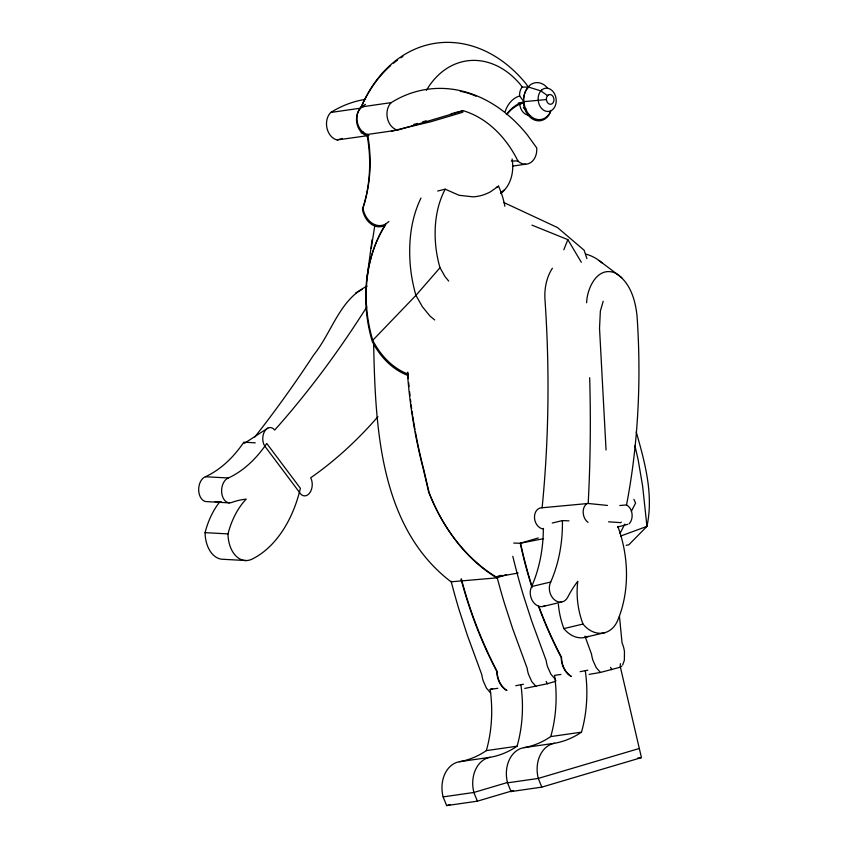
<?xml version="1.0" encoding="UTF-8"?>
<svg xmlns="http://www.w3.org/2000/svg" width="848" height="848" viewBox="0 0 848 848"><rect width="100%" height="100%" fill="white"/><g stroke="black" fill="none" stroke-linecap="round" stroke-linejoin="round"><path stroke-width="1.27" d="M373.629 343.641C375.399 426.258 379.215 526.968 451.019 581.813L496.695 577.87L506.574 574.562M620.45 663.666L620.079 667.249L600.405 672.453L589.159 674.383M371.254 248.326L374.827 225.451M372.102 239.655L366.675 279.882M586.646 302.757C586.996 288.161 597.575 265.498 615.436 273.088C630.138 281.928 635.428 300.012 637.049 316.124A634.961 487.897 76.6 0 1 638.873 380.996C638.268 422.548 634.399 464.089 626.534 504.92C632.799 508.312 634.06 518.828 629.078 523.81M555.885 680.35L555.673 681.294L547.363 683.753L524.753 688.428M563.825 249.789L567.842 239.634L531.972 225.144M603.193 301.241L600.363 311.068L599.525 328.24L606.055 449.991M420.979 198.072C410.379 219.791 408.142 244.743 410.602 268.54A123.395 94.563 81.8 0 0 415.933 295.38L422.315 306.637L429.947 316.018L434.706 319.961M504.878 206.255A70.098 53.721 81.8 0 0 500.649 191.192L498.539 186.136L490.653 191.69A68.232 52.279 81.8 0 1 473.067 196.842L459.097 195.294L445.221 189.189C435.914 206.732 433.784 227.264 435.84 246.789A96.248 73.755 81.8 0 0 439.995 267.735L444.967 276.512L448.687 281.08M619.994 533.456L624.796 524.106M631.389 511.259L635.587 503.076L633.922 499.355M622.655 664.98L624.372 660.189L624.457 651.635A26.5 20.31 81.8 0 0 622.856 644.925L622.05 642.858L619.453 616.189M621.319 522.124L620.916 522.654L608.578 521.817M439.995 267.735L415.933 295.38L372.749 340.302A75.101 57.547 81.8 0 0 408.439 374.254M547.554 95.654L540.939 90.927L528.283 86.994L522.273 87.164L521.509 88.022A11.151 8.554 81.8 0 0 519.644 95.972A29.5 22.61 81.8 0 0 505.196 111.512M527.816 88.192L526.544 89.623A18.592 14.246 81.8 0 0 524.594 93.545M500.712 193.556C511.121 185.5 514.259 171.487 512.107 158.989M367.067 286.179C339.518 299.556 331.875 332.48 313.686 354.952A1250.524 828.687 -86.9 0 1 254.813 437.017M500.871 192.644L504.253 189.91M372.749 340.302A120.458 92.305 81.8 0 1 385.851 223.925L388.914 221.487M586.763 503.744C581.124 508.079 582.512 518.457 588.046 522.368M620.079 667.249L621.817 666.104M244.319 443.398L267.767 428.145M607.454 505.429L588.173 503.479L542.126 507.772A10.717 8.236 76.6 0 0 534.505 518.022A10.717 8.236 76.6 0 0 543.589 528.961M496.387 187.461L498.539 186.136M355.81 292.899L362.456 289.253M620.588 536.074L646.939 526.375C653.787 494.522 644.872 462.351 636.212 431.855M407.379 372.516A414.354 317.523 81.8 0 0 423.417 469.506L428.611 491.851A169.102 129.585 81.8 0 0 496.154 576.947L501.094 575.294M365.509 99.333A152.64 116.971 81.8 0 0 330.773 112.466A15.328 11.745 81.8 0 0 327.01 128.271A15.328 11.745 81.8 0 0 337.165 139.962L342.21 138.468M361.121 132.86L363.644 132.118M413.792 124.497L417.523 123.384M422.495 121.911L426.226 120.808M367.629 134.44L397.627 130.115L463.178 110.696A104.399 79.998 81.8 0 1 517.905 160.95L519.347 162.244A15.995 12.264 81.8 0 0 536.731 147.923L527.339 134.938A152.64 116.971 81.8 0 0 391.225 102.619L361.227 106.943A15.328 11.745 81.8 0 0 357.464 122.759A15.328 11.745 81.8 0 0 367.629 134.44A121.826 93.365 81.8 0 1 362.923 208.089A20.67 15.836 81.8 0 0 385.851 223.925M462.849 112.243L430.519 121.826L397.733 129.627M513.676 543.059L520.248 543.261L538.289 537.95M512.711 790.707L477.392 801.169L446.642 805.6L443.122 796.887A28.482 21.825 81.8 0 1 459.393 761.727A111.703 85.606 81.8 0 0 486.339 750.618A119.971 91.934 81.8 0 0 490.155 689.403L492.646 688.661M515.775 685.714L523.396 684.23M580.18 671.669L587.802 670.196M507.973 782.354L473.873 792.467L443.122 796.887M639.318 748.477L538.279 778.422L507.528 782.852L511.047 791.566L541.798 787.135L641.438 757.603L620.45 667.397M446.642 805.6L450.426 804.476M511.047 791.566L513.57 790.813M617.514 527.032L627.69 524.371M437.695 191.023L445.221 189.189M454.666 112.72L463.178 110.696M391.426 131.122L395.21 130.221M552.239 523.025L562.415 520.598L569.008 520.873M544.935 605.737A12.625 9.71 76.6 0 1 533.032 601.751A12.625 9.71 76.6 0 1 531.632 586.551L550.723 582.004A134.143 103.074 76.6 0 0 562.415 520.598M542.54 606.574L561.63 602.027M558.355 604.2A70.861 54.442 76.6 0 0 563.899 628.601L582.989 624.054A28.567 21.953 76.6 0 0 617.63 620.545A108.343 83.252 76.6 0 0 617.821 526.364M586.191 637.092L605.281 632.544M451.147 113.664L453.691 113.144M543.557 538.671L520.577 543.197A358.185 274.487 81.8 0 0 531.643 585.237M496.154 576.947L518.181 573.047M626.163 545.275L628.75 544.872L646.939 526.375L642.657 486.296L638.205 460.146A285.85 219.049 81.8 0 0 634.866 445.794M330.773 112.466L360.771 108.141A138.171 105.883 81.8 0 1 390.727 65.54M512.605 166.081L525.654 164.205M560.963 674.436L554.56 675.358A119.971 91.934 81.8 0 1 550.744 736.583A111.703 85.606 81.8 0 1 523.799 747.682A28.482 21.825 81.8 0 0 507.528 782.852M490.155 689.403L497.84 688.29M550.744 736.583L581.495 732.153A119.971 91.934 81.8 0 0 585.311 670.938M486.339 750.618L517.089 746.198A119.971 91.934 81.8 0 0 520.905 684.972M523.799 747.682L554.539 743.261A111.703 85.606 81.8 0 0 581.495 732.153M459.393 761.727L490.144 757.296A111.703 85.606 81.8 0 0 517.089 746.198M637.59 758.154L641.438 757.603M337.165 139.962L368.922 135.489M365.488 104.431A152.64 116.971 81.8 0 0 361.227 106.943L363.824 106.615M506.351 114.565A49.163 37.672 81.8 0 1 523.894 101.665L546.388 99.545M619.793 505.535L626.534 504.92M518.192 103.064L523.428 102.873A18.592 14.246 81.8 0 0 535.47 120.342A18.592 14.246 81.8 0 0 550.818 111.109M511.386 160.982L517.905 160.95M255.28 442.826L243.821 442.2A134.143 88.892 -86.9 0 1 205.439 476.746A12.625 8.374 -86.9 0 0 198.697 490.388A12.625 8.374 -86.9 0 0 206.499 501.613L229.426 502.875M205.439 476.746L228.366 477.996A134.143 88.892 -86.9 0 0 266.749 443.451L300.393 488.31A108.343 71.794 -86.9 0 1 252.057 559.129A28.567 18.932 -86.9 0 1 227.995 533.901L205.068 532.65A70.861 46.958 -86.9 0 1 219.844 501.772M215.053 501.603L221.423 501.952M246.355 560.56L223.427 559.309A28.567 18.932 -86.9 0 1 205.068 532.65M503.733 202.471L557.496 227.55L584.113 250.213L586.901 258.619M599.017 260.495L621.828 277.709M600.405 672.453L596.165 667.556L592.922 660.285A30.56 23.415 81.8 0 1 591.501 654.062L584.94 636.106M555.09 678.994L550.84 674.096L547.596 666.825A30.56 23.415 81.8 0 1 546.186 660.603L531.823 621.414L523.513 595.773A551.327 422.495 81.8 0 1 512.807 556.299M536.01 686.498L531.76 681.591L528.516 674.319A30.56 23.415 81.8 0 1 527.106 668.107L512.743 628.919L504.433 603.267A551.327 422.495 81.8 0 1 497.055 577.064M490.685 693.028L486.445 688.131L483.19 680.859A30.56 23.415 81.8 0 1 481.781 674.648L467.418 635.459L459.107 609.807A551.327 422.495 81.8 0 1 451.104 581.198M519.644 95.972L523.894 101.665M528.283 86.994L526.004 83.74A138.171 105.883 81.8 0 0 361.227 106.943M522.273 87.164L520.905 85.213A82.903 63.526 81.8 0 0 426.438 90.333M567.842 239.634L581.336 262.286M611.758 669.719L610.539 667.344M547.363 683.753L546.144 681.379M541.798 787.135L538.279 778.422A28.482 21.825 81.8 0 1 554.539 743.261M477.392 801.169L473.873 792.467A28.482 21.825 81.8 0 1 490.144 757.296M377.932 416.697A512.478 339.603 -86.9 0 1 310.675 477.816A10.907 7.229 -86.9 0 1 309.52 493.197A10.907 7.229 -86.9 0 1 299.344 492.179L265 446.387A10.717 7.102 -86.9 0 1 264.65 431.303A10.717 7.102 -86.9 0 1 274.699 430.074A1019.55 675.623 -86.9 0 0 366.781 306.955M227.995 533.901A70.861 46.958 -86.9 0 1 246.164 499.143A126.49 83.825 -86.9 0 0 231.61 502.504A12.625 8.374 -86.9 0 1 221.763 493.26A12.625 8.374 -86.9 0 1 228.366 477.996M538.819 606.246A358.185 274.487 81.8 0 0 561.524 657.359A19.864 15.222 81.8 0 0 571.34 676.365M538.501 606.299A358.185 274.487 81.8 0 0 561.196 657.423A19.864 15.222 81.8 0 0 571.011 676.428M532.067 587.653A358.185 274.487 81.8 0 1 520.248 543.261M496.695 577.87A169.102 129.585 81.8 0 1 429.152 492.773L423.958 470.428A414.354 317.523 81.8 0 1 415.425 432.035M414.958 429.459A414.354 317.523 81.8 0 1 412.796 416.495M412.605 415.191A414.354 317.523 81.8 0 1 412.022 411.291M411.651 408.694A414.354 317.523 81.8 0 1 411.121 404.782M410.792 402.175A414.354 317.523 81.8 0 1 410.464 399.567M409.997 395.656A414.354 317.523 81.8 0 1 409.573 391.744M409.033 386.518A414.354 317.523 81.8 0 1 408.662 382.596M408.333 378.664A414.354 317.523 81.8 0 1 407.824 372.124M542.126 507.772A1019.55 783.414 76.6 0 0 544.988 299.8A48.643 37.376 76.6 0 1 552.398 268.212M589.667 377.699A1250.524 960.901 76.6 0 1 588.183 503.479M585.841 254.167A48.643 37.376 76.6 0 1 601.953 262.859M543.345 528.421A134.143 103.074 76.6 0 1 531.632 586.551M582.989 624.054A70.861 54.442 76.6 0 1 577.795 581.251A126.49 97.191 76.6 0 0 567.694 597.278A12.625 9.71 76.6 0 1 554.147 599.525A12.625 9.71 76.6 0 1 550.723 582.004M588.279 636.297A28.567 21.953 76.6 0 1 563.899 628.601M397.627 130.115A15.328 11.745 81.8 0 1 387.462 118.434A15.328 11.745 81.8 0 1 391.225 102.619M550.405 111.957A18.592 14.246 81.8 0 1 529.894 115.402A18.592 14.246 81.8 0 1 527.011 88.425L529.724 85.372A18.592 14.246 81.8 0 1 547.193 87.651M460.326 91.34A91.584 70.183 81.8 0 1 476.014 96.227M360.771 108.141A15.328 11.745 81.8 0 0 357.008 123.956A15.328 11.745 81.8 0 0 367.163 135.638A121.826 93.365 81.8 0 1 362.456 209.286A20.67 15.836 81.8 0 0 385.384 225.133A120.458 92.305 81.8 0 0 372.283 341.5A75.101 57.547 81.8 0 0 407.983 375.452M523.534 98.061A18.592 14.246 81.8 0 1 524.244 94.626M529.65 115.286A11.713 8.978 81.8 0 1 519.718 103.965L523.428 102.873A49.163 37.672 81.8 0 0 507.189 114.067M526.099 108.947A4.918 3.774 81.8 0 1 523.322 107.622M393.557 63.155A138.171 105.883 81.8 0 1 397.564 60.07M400.754 57.844A138.171 105.883 81.8 0 1 402.927 56.445M461.376 579.025A358.185 274.487 81.8 0 0 497.129 671.393A19.864 15.222 81.8 0 0 506.934 690.41M461.047 579.089A358.185 274.487 81.8 0 0 496.801 671.457A19.864 15.222 81.8 0 0 506.606 690.463M541.851 89.899L540.134 91.828A11.713 8.978 81.8 0 0 544.988 110.908A11.713 8.978 81.8 0 0 556.044 98.474A11.713 8.978 81.8 0 0 541.851 89.899M547.935 95.23L547.214 96.036A4.918 3.774 81.8 0 0 549.25 104.05A4.918 3.774 81.8 0 0 553.892 98.824A4.918 3.774 81.8 0 0 547.935 95.23"/></g></svg>
